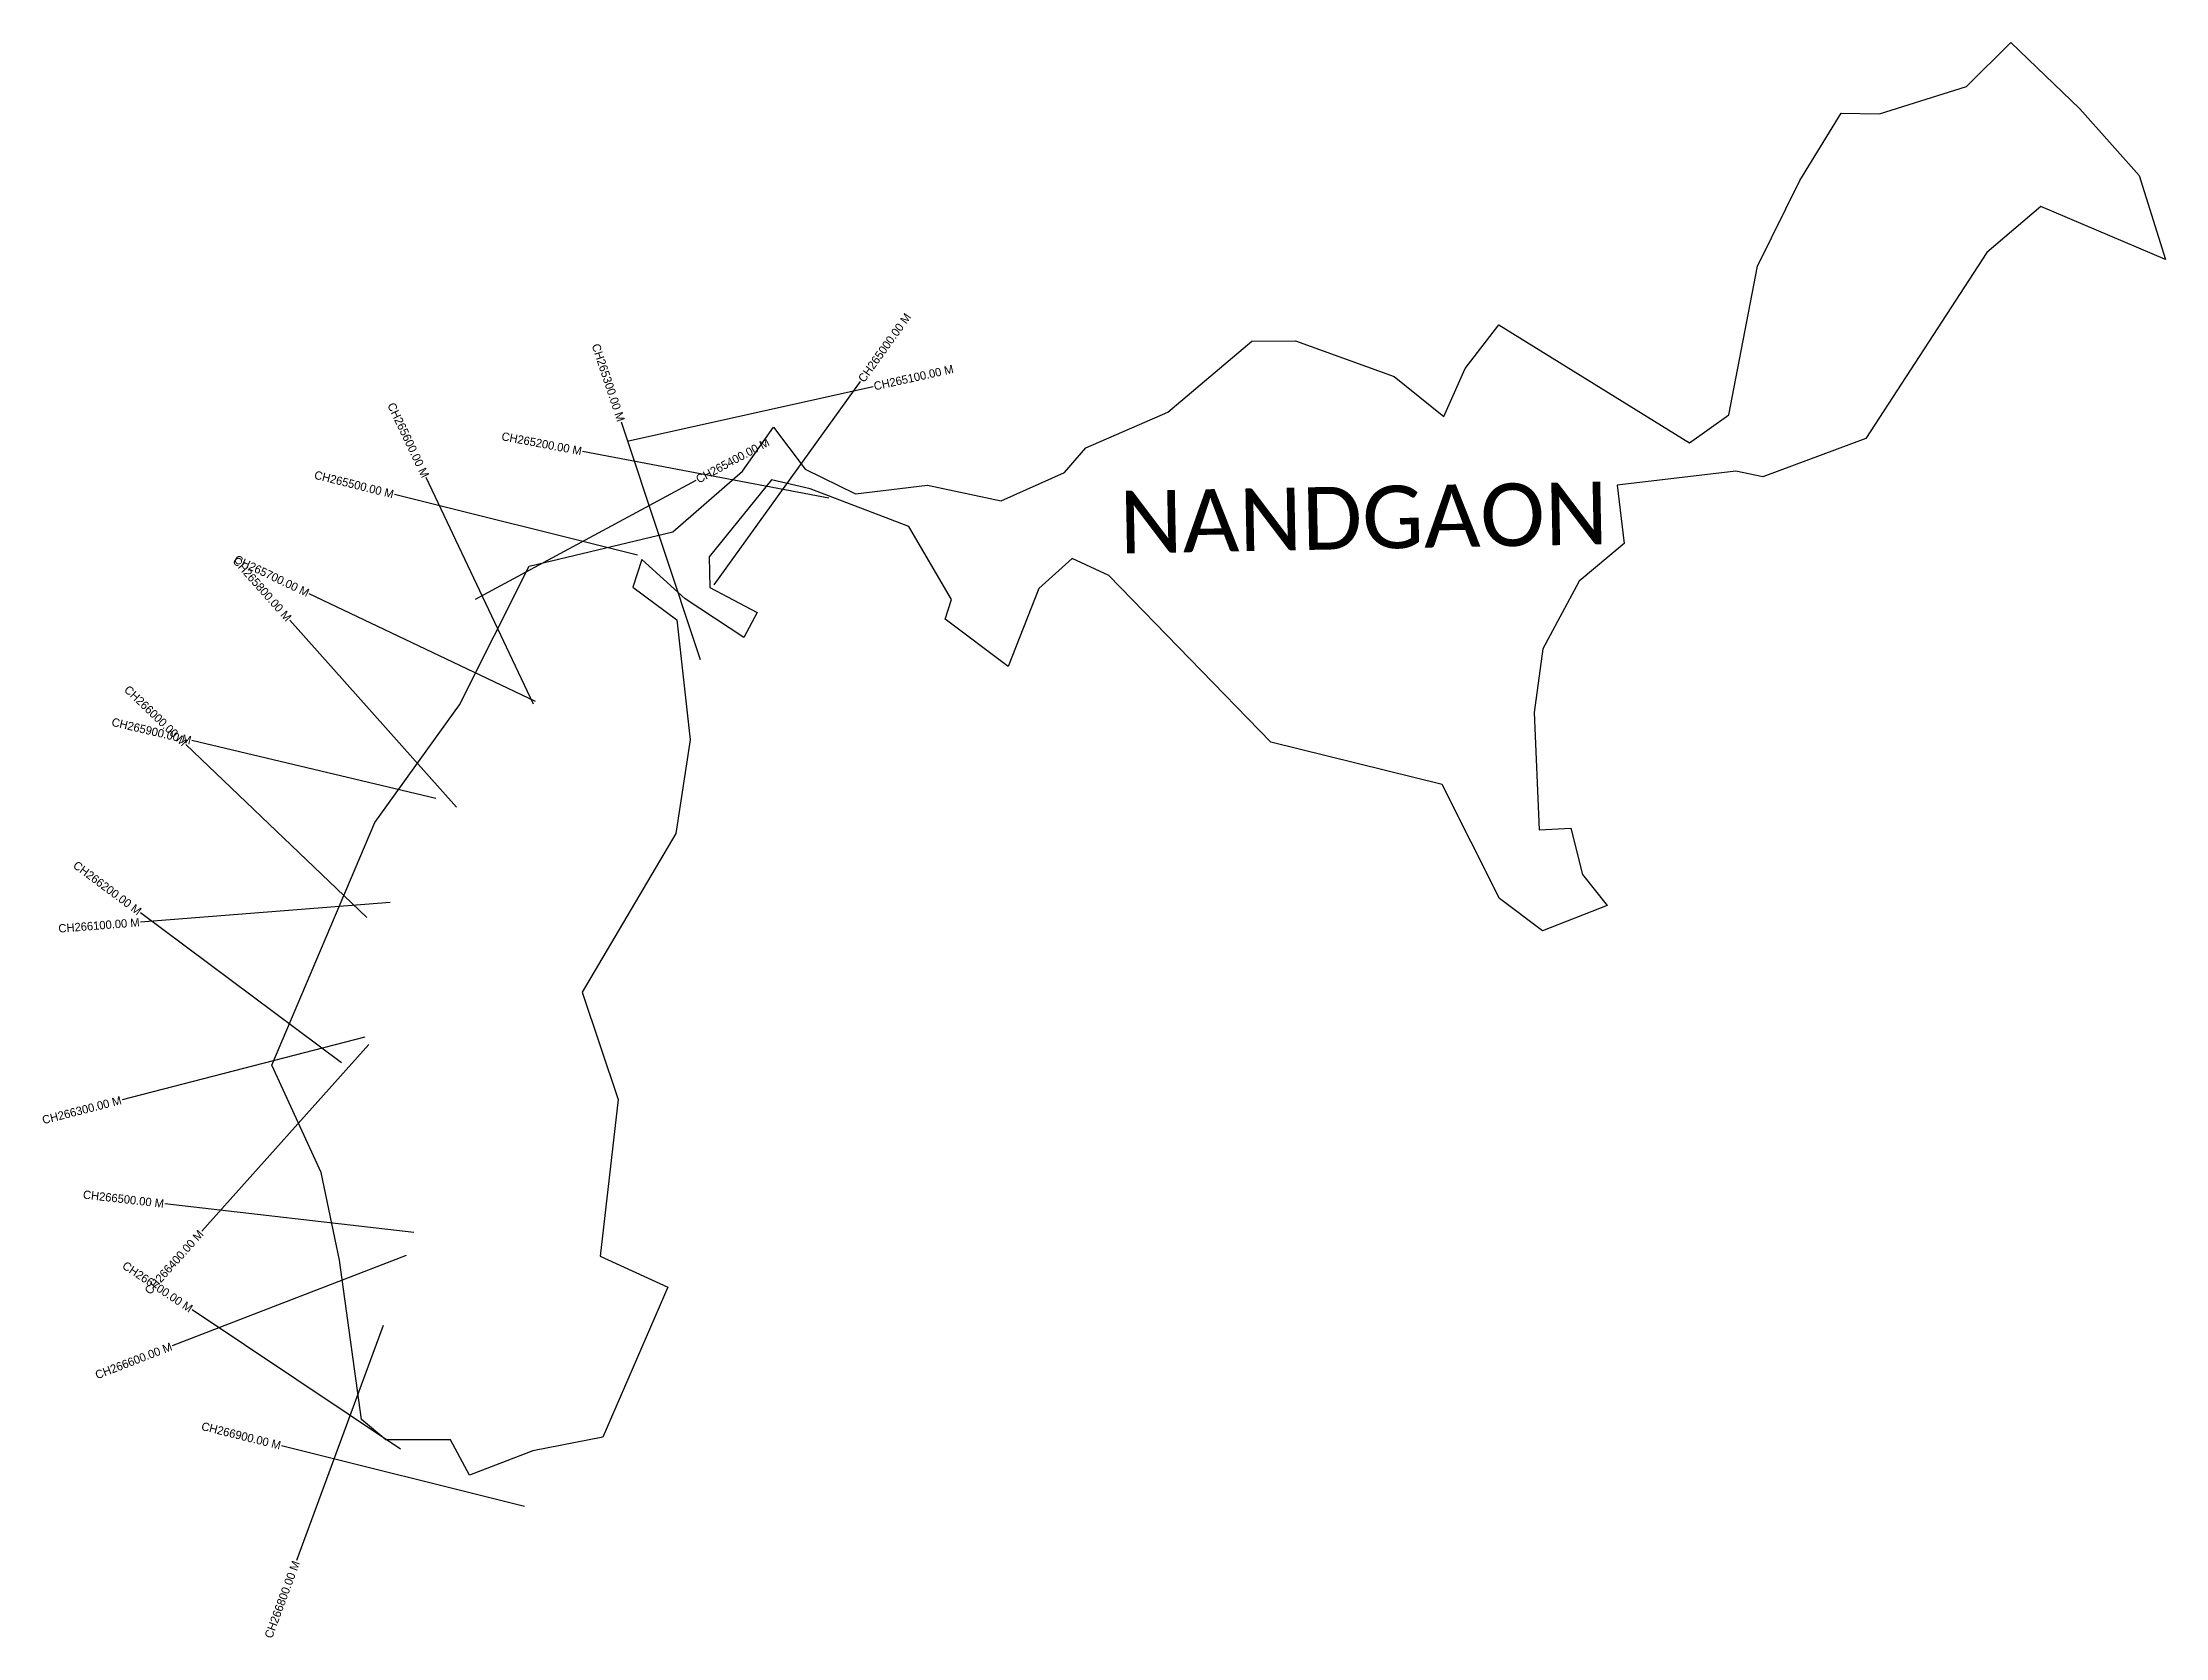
# Model space of a CAD drawing. Header units: metres. Extents: x 279107 to 281648, y 2031194 to 2033104.
import ezdxf
from ezdxf.enums import TextEntityAlignment as Align

# ---------------------------------------------------------------- set-up
doc = ezdxf.new("R2010")
doc.units = ezdxf.units.M
for name, color, linetype in [('CS', 134, 'Continuous'), ('CSMark', 6, 'Continuous'), ('village', 3, 'Continuous'), ('VILLAGE NAME', 250, 'Continuous')]:
    doc.layers.add(name, color=color, linetype=linetype)

msp = doc.modelspace()

# ---------------------------------------------------------------- linework, layer by layer
at = {"color": 6}
msp.add_lwpolyline([(281259.6, 2033019.2), (281305.6, 2033018.4)], dxfattribs=at)
at = {"layer": 'CS'}
for p, q in [((279808.1, 2032626.8), (280101, 2032691.9)), ((279910.9, 2032454.3), (280085.7, 2032698.1)), ((279894.4, 2032364.8), (279799.8, 2032649.4)), ((280047.9, 2032558.3), (279753.2, 2032614.3)), ((279694.5, 2032311.7), (279566, 2032582.8)), ((279625.1, 2032437.3), (279889.2, 2032579.7)), ((279819, 2032489.9), (279528, 2032562.7)), ((279697, 2032314.8), (279426.1, 2032443.9)), ((279602.4, 2032188.3), (279402.8, 2032412.3)), ((279495.2, 2032056.1), (279278.3, 2032263.5)), ((279577.6, 2032198.7), (279285.7, 2032268)), ((279523, 2032074.1), (279224, 2032050.7)), ((279464.8, 2031882.4), (279224.3, 2032061.8)), ((279492.5, 2031912.9), (279202, 2031838)), ((279497.3, 2031904.2), (279297.4, 2031680.5)), ((279551.2, 2031679.1), (279253.1, 2031713.5)), ((279542, 2031651.7), (279262.2, 2031543.5)), ((279535.5, 2031419.9), (279285.9, 2031586.4)), ((279514.5, 2031567.9), (279410.8, 2031286.4)), ((279683.9, 2031351), (279392.9, 2031423.8))]:
    msp.add_line(p, q, dxfattribs=at)
at = {"layer": 'village', "color": 6}
for points in [[(281305.6, 2033018.4, 0), (281409.8, 2033051.2, 0), (281462.8, 2033103.8, 0), (281545.2, 2033024.3, 0), (281616.5, 2032944.4, 0), (281647.9, 2032844.1, 0), (281498.5, 2032907.5, 0), (281434.1, 2032852.3, 0), (281289.2, 2032629.8, 0), (281166, 2032583.6, 0), (281133.4, 2032590.7, 0), (280991.6, 2032573.9, 0), (280999.9, 2032504, 0), (280946.1, 2032458.9, 0), (280902.7, 2032377.7, 0), (280892.1, 2032301.8, 0), (280898, 2032161.3, 0), (280936.2, 2032163.1, 0), (280950.1, 2032107.7, 0), (280979.6, 2032070.6, 0), (280902.2, 2032040.1, 0), (280850.9, 2032079.1, 0), (280782.2, 2032215.3, 0), (280577.2, 2032266.2, 0), (280383.2, 2032465.5, 0), (280339.1, 2032486, 0), (280299.2, 2032450.2, 0), (280262.5, 2032356.9, 0), (280187.4, 2032413.5, 0), (280194.9, 2032437.1, 0)], [(280194.9, 2032437.1, 0), (280143.9, 2032524.4, 0), (280025.7, 2032569.5, 0), (279979.2, 2032580.1, 0), (279904.6, 2032488, 0), (279905.6, 2032451.3, 0), (279962.1, 2032421.4, 0), (279946.3, 2032391.5, 0), (279875.9, 2032437.9, 0), (279824, 2032485, 0), (279813.4, 2032451.8, 0), (279866, 2032412.4, 0), (279882.1, 2032269, 0), (279864.7, 2032156.7, 0), (279752.6, 2031966.8, 0), (279795.8, 2031838.4, 0), (279774.3, 2031650.7, 0), (279855.1, 2031613.7, 0), (279777.3, 2031434, 0), (279693.7, 2031417.7, 0), (279617.8, 2031388.4, 0), (279595, 2031430.9, 0), (279517.9, 2031430.9, 0), (279488.6, 2031455.2, 0), (279462.2, 2031645.9, 0), (279440.5, 2031750.9, 0), (279381.4, 2031879.4, 0), (279504.8, 2032169.9, 0), (279606, 2032310.8, 0), (279689.4, 2032477, 0), (279861.3, 2032517.9, 0), (279944.5, 2032590.5, 0), (279981.6, 2032643.2, 0), (280019.6, 2032593, 0), (280079.9, 2032563.3, 0), (280166.1, 2032573.7, 0), (280254.2, 2032555.1, 0), (280330.1, 2032589, 0), (280355.6, 2032618.5, 0), (280453.7, 2032661.4, 0), (280554.2, 2032746.2, 0), (280606.4, 2032746.8, 0), (280724.5, 2032704.1, 0), (280784, 2032656.2, 0), (280809.7, 2032713.5, 0), (280850, 2032765.6, 0), (281078.3, 2032624.7, 0), (281125.2, 2032657.9, 0), (281159.6, 2032836, 0), (281210.2, 2032938.4, 0), (281259.6, 2033019.2, 0)]]:
    msp.add_polyline3d(points, dxfattribs=at)

# ---------------------------------------------------------------- texts
at = {"layer": 'CSMark'}
for s, rotation, p in [('CH265000.00 M', 54.3507, (280086.3, 2032698.9)), ('CH265100.00 M', 12.5378, (280101.9, 2032692.1)), ('CH265400.00 M', 28.322, (279890, 2032580.1))]:
    msp.add_text(s, height=10, rotation=rotation, dxfattribs=at).set_placement(p, align=Align.MIDDLE_LEFT)
for s, rotation, p in [('CH265300.00 M', 288.3914, (279799.5, 2032650.4)), ('CH265600.00 M', 295.3576, (279565.5, 2032583.7)), ('CH265200.00 M', 349.2334, (279752.2, 2032614.5)), ('CH265500.00 M', 345.9561, (279527, 2032562.9)), ('CH265800.00 M', 311.6943, (279402.1, 2032413.1)), ('CH265700.00 M', 334.5252, (279425.2, 2032444.3)), ('CH266000.00 M', 316.2888, (279277.6, 2032264.1)), ('CH265900.00 M', 346.6446, (279284.7, 2032268.2)), ('CH266200.00 M', 323.2632, (279223.5, 2032062.4)), ('CH266100.00 M', 4.4704, (279223, 2032050.6)), ('CH266300.00 M', 14.4502, (279201, 2031837.8)), ('CH266500.00 M', 353.4234, (279252.2, 2031713.6)), ('CH266400.00 M', 48.2001, (279296.7, 2031679.8)), ('CH266700.00 M', 326.2949, (279285.1, 2031587)), ('CH266600.00 M', 21.1571, (279261.3, 2031543.1)), ('CH266900.00 M', 345.9481, (279391.9, 2031424)), ('CH266800.00 M', 69.7857, (279410.5, 2031285.4))]:
    msp.add_text(s, height=10, rotation=rotation, dxfattribs=at).set_placement(p, align=Align.MIDDLE_RIGHT)
at = {"layer": 'VILLAGE NAME', "insert": (280395.1, 2032566.9), "char_height": 75, "width": 902.068, "attachment_point": 1, "rotation": 1.1028}
msp.add_mtext('{\\fCalibri|b0|i0|c0|p34;NANDGAON}', dxfattribs=at)

doc.saveas('drawing.dxf')
